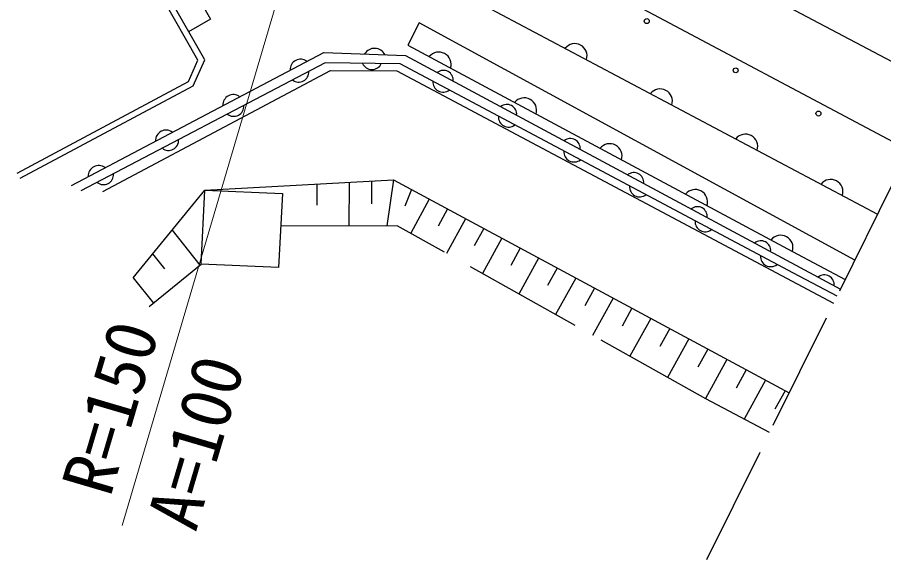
# Model space of a CAD drawing. Units: millimetres, scale not verified. Extents: x 40000 to 680000, y 20000 to 380000.
# Drawn here: x 513084 to 556450, y 246042 to 272854 of the extents above; entities that cross this region are included whole.
import ezdxf
from ezdxf.enums import TextEntityAlignment as Align

# ---------------------------------------------------------------- set-up
doc = ezdxf.new("R2010")
doc.units = ezdxf.units.MM
doc.header["$LTSCALE"] = 1000
doc.linetypes.add('DASHED', pattern=[7.5, 6, -1.5])
doc.layers.add('M-BGD', color=7, linetype='Continuous', lineweight=25)
doc.layers.add('M-STR-HTXT', color=7, linetype='Continuous', lineweight=13)
doc.styles.add('ＭＳ ゴシック', font='')
doc.styles.get('ＭＳ ゴシック').set_extended_font_data('MS Gothic')

msp = doc.modelspace()

# ---------------------------------------------------------------- linework, layer by layer
at = {"layer": 'M-BGD'}
for p, q in [((538348, 280454), (559284, 269350)), ((536782, 277341), (557720, 266187)), ((522127, 270708), (519678, 275008)), ((522462, 270727), (519870, 275277)), ((521486, 275025), (522746, 272755)), ((535171, 274139), (556145, 263001)), ((522746, 272755), (521660, 272135)), ((533203, 272577), (532632, 271458)), ((555001, 260687), (533203, 272577)), ((515789, 264439), (528421, 271098)), ((528421, 271098), (532516, 270940)), ((532632, 271458), (551881, 261134)), ((521649, 269642), (522127, 270708)), ((521879, 269426), (522462, 270727)), ((532516, 270940), (554289, 259247)), ((528487, 270572), (516271, 264157)), ((517363, 264124), (528757, 270195)), ((532243, 270523), (528487, 270572)), ((528757, 270195), (532086, 270180)), ((532086, 270180), (553937, 258536)), ((551930, 260037), (532243, 270523)), ((513084, 265057), (521649, 269642)), ((513222, 264791), (521879, 269426)), ((522471, 264190), (531912, 264710)), ((529691, 264581), (529681, 262404)), ((530811, 264643), (530806, 263509)), ((531912, 264710), (531583, 262414)), ((531912, 264710), (551718, 254045)), ((518878, 259815), (522471, 264190)), ((522282, 260496), (522471, 264190)), ((522471, 264190), (526352, 264024)), ((528073, 264487), (528068, 263442)), ((532809, 264227), (532484, 263389)), ((526352, 264024), (526162, 260330)), ((533706, 263744), (532775, 262043)), ((534610, 263257), (534143, 262403)), ((535515, 262770), (534564, 261032)), ((520830, 262191), (522224, 260449)), ((536427, 262279), (535955, 261417)), ((537339, 261788), (536371, 260018)), ((538258, 261292), (537783, 260423)), ((551881, 261134), (554528, 259731)), ((519854, 261003), (520456, 260250)), ((539178, 260797), (538193, 258996)), ((526162, 260330), (522282, 260496)), ((540105, 260298), (539625, 259421)), ((518878, 259815), (519893, 258547)), ((541033, 259798), (540030, 257966)), ((554115, 258894), (551930, 260037)), ((541968, 259295), (541483, 258410)), ((542903, 258791), (541882, 256927)), ((543845, 258284), (543357, 257391)), ((544788, 257776), (543750, 255880)), ((545739, 257264), (545246, 256364)), ((546689, 256752), (545633, 254823)), ((547648, 256236), (547150, 255328)), ((548606, 255720), (547532, 253758)), ((549572, 255200), (549071, 254283)), ((550539, 254679), (549470, 252727)), ((551513, 254155), (551007, 253230))]:
    msp.add_line(p, q, dxfattribs=at)
at = {"layer": 'M-BGD', "linetype": 'DASHED'}
for p, q in [((563540, 277960), (543753, 237935)), ((532095, 262416), (526268, 262388)), ((547546, 253751), (532095, 262416)), ((519686, 258378), (522282, 260496)), ((550733, 252054), (547546, 253751))]:
    msp.add_line(p, q, dxfattribs=at)
at = {"layer": 'M-BGD'}
for centre in [(544589, 272665), (549042, 270199), (553184, 268035)]:
    msp.add_circle(centre, 125, dxfattribs=at)
for centre, radius, start, end in [((540990, 270923), 614, 342.4658, 141.5958), ((530969, 270715), 586, 26.8405, 148.7369), ((534182, 270497), 617, 342.4538, 141.1329), ((527265, 270231), 528, 53.4247, 182.17), ((530837, 270757), 516, 203.8669, 334.6434), ((534414, 269710), 488, 354.1596, 129.3635), ((527171, 270111), 503, 231.5437, 3.8693), ((534391, 269614), 509, 175.9372, 307.9808), ((523896, 268455), 528, 53.4247, 182.17), ((545260, 268655), 614, 342.4658, 141.5958), ((523914, 268400), 503, 231.5437, 3.8693), ((537593, 268003), 488, 354.1596, 129.3635), ((538459, 268203), 617, 342.4538, 141.1329), ((537672, 267866), 509, 175.9372, 307.9808), ((520527, 266679), 528, 53.4247, 182.17), ((520656, 266689), 503, 231.5437, 3.8693), ((540771, 266296), 488, 354.1596, 129.3635), ((549530, 266388), 614, 342.4658, 141.5958), ((542737, 265909), 617, 342.4538, 141.1329), ((540953, 266118), 509, 175.9372, 307.9808), ((517159, 264903), 528, 53.4247, 182.17), ((517399, 264978), 503, 231.5437, 3.8693), ((543950, 264589), 488, 354.1596, 129.3635), ((553800, 264120), 614, 342.4658, 141.5958), ((544235, 264370), 509, 175.9372, 307.9808), ((547014, 263614), 617, 342.4538, 141.1329), ((547128, 262882), 488, 354.1596, 129.3635), ((547516, 262623), 509, 175.9372, 307.9808), ((551292, 261320), 617, 342.4538, 141.1329), ((550307, 261175), 488, 354.1596, 129.3635), ((550797, 260875), 509, 175.9372, 307.9808), ((553485, 259468), 488, 354.1596, 129.3635)]:
    msp.add_arc(centre, radius, start, end, dxfattribs=at)
at = {"layer": 'M-STR-HTXT'}
msp.add_line((518328, 247400), (531404, 291723), dxfattribs=at)

# ---------------------------------------------------------------- texts
at = {"layer": 'M-STR-HTXT', "style": 'ＭＳ ゴシック'}
for s, p in [('R=150', (518471, 248548)), ('A=100', (522754, 246820))]:
    msp.add_text(s, height=2566, rotation=73.563, dxfattribs=at).set_placement(p, align=Align.BOTTOM_LEFT)

doc.saveas('drawing.dxf')
